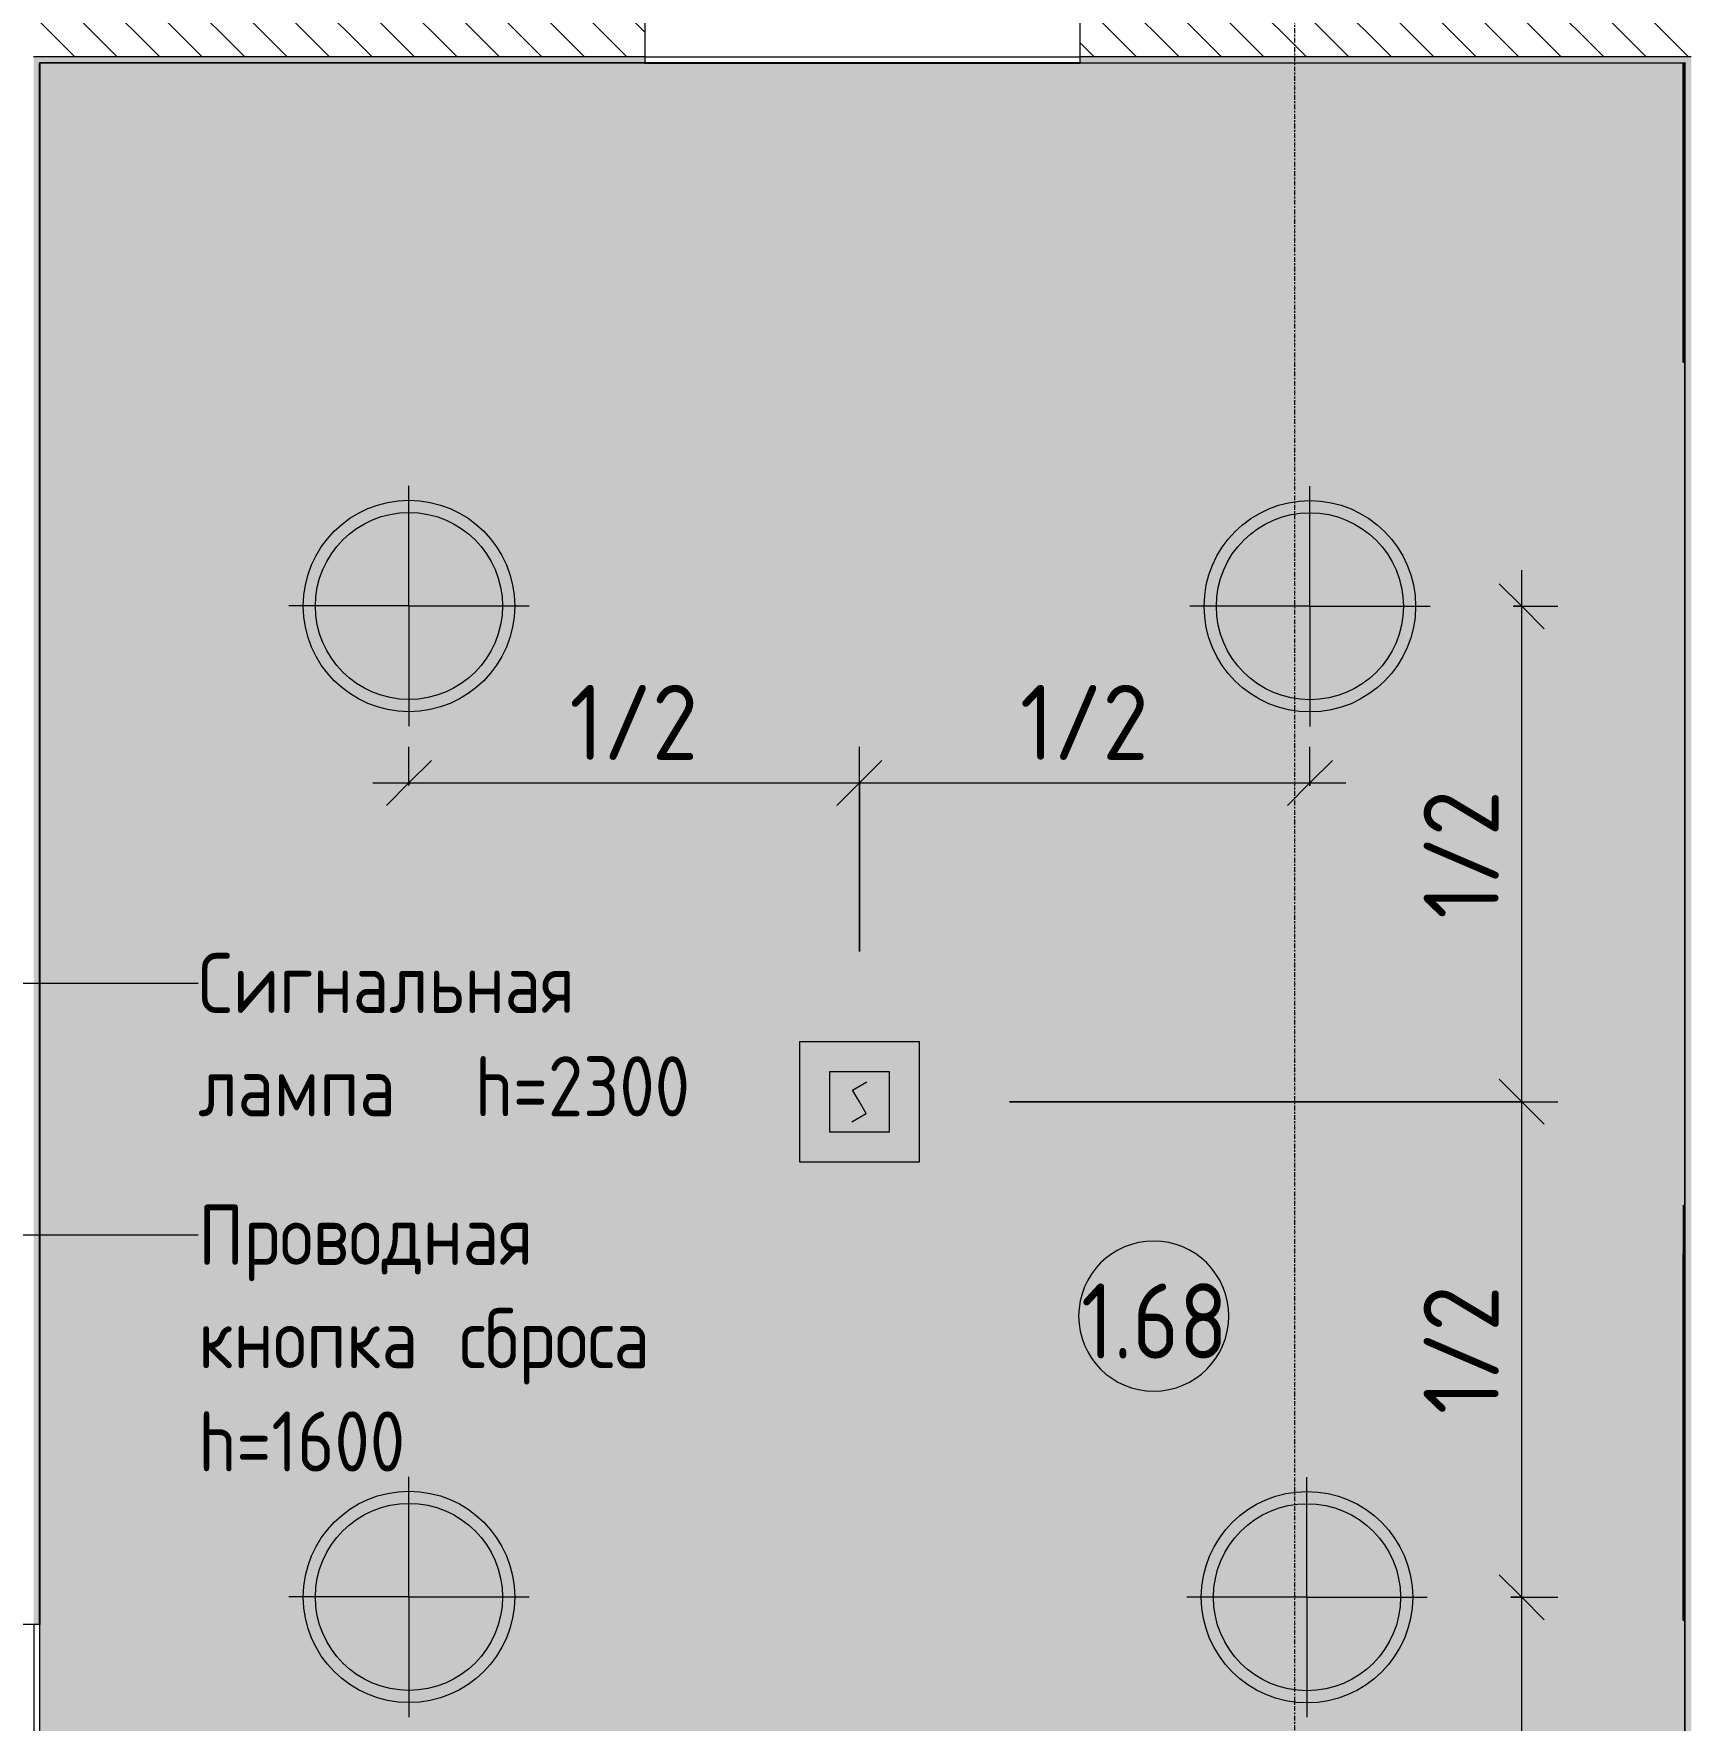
# Model space of a CAD drawing. Header units: millimetres. Extents: x 81610 to 276841, y -8553 to 29000.
# Drawn here: x 101611 to 107120, y 4860 to 10477 of the extents above; entities that cross this region are included whole.
import ezdxf

# ---------------------------------------------------------------- set-up
doc = ezdxf.new("R2010")
doc.units = ezdxf.units.MM
doc.linetypes.add('Осевая', pattern=[31.75, 6.35, -4.7625, 15.875, -4.7625])
for name, color, linetype, lineweight in [('A-ANNO-DIMS', 7, 'Continuous', 9), ('A-ANNO-DIMS-100', 7, 'Continuous', 9), ('A-ANNO-NOTE', 7, 'Continuous', 9), ('A-AREA-IDEN', 7, 'Continuous', 9), ('A-WALL', 7, 'Continuous', 9), ('I-WALL', 7, 'Continuous', 9), ('Q-SPCQ', 7, 'Continuous', 9), ('Оси-2', 7, 'Осевая', 9)]:
    doc.layers.add(name, color=color, linetype=linetype, lineweight=lineweight)
for name, color, linetype, lineweight, true_color in [('A-CLNG-1', 7, 'Continuous', 9, 0xeaeaea), ('A-WALL-1', 7, 'Continuous', 9, 0x3c3c3c), ('A-WALL-FNSH-1', 7, 'Continuous', 9, 0x3c3c3c), ('G-ANNO-TEXT-1', 7, 'Continuous', 9, 0x3c3c3c), ('I-WALL-1', 7, 'Continuous', 9, 0x535353), ('Q-SPCQ-4', 1, 'Continuous', 9, 0xff0000)]:
    doc.layers.add(name, color=color, linetype=linetype, lineweight=lineweight, true_color=true_color)
doc.layers.add('A-CLNG-PATT-1', color=7, linetype='Continuous', lineweight=9, transparency=1)
doc.styles.add('GOST Common', font='GOST_Common.ttf', dxfattribs={"width": 0.9, "height": 250})
doc.styles.add('GOST Common_1', font='GOST_Common.ttf', dxfattribs={"width": 0.9, "height": 200})
doc.styles.add('ISOCPEUR', font='isocpeur.ttf', dxfattribs={"width": 0.9, "height": 250})
doc.dimstyles.new('ISO-2_5_0_9К_БОЛЬШОЙ', dxfattribs={"dimscale": 304.8, "dimtxt": 248.995294, "dimasz": 0.492126, "dimexe": 0.393701, "dimexo": 0.984252, "dimgap": 0, "dimtad": 1, "dimdec": 0, "dimrnd": 10, "dimzin": 0, "dimdsep": 46, "dimtxsty": 'ISOCPEUR', "dimblk1": 'OBLIQUE', "dimblk2": 'OBLIQUE', "dimsah": 1, "dimcen": 0.09, "dimdle": 0.393701, "dimazin": 0, "dimtfac": 1, "dimtdec": 4, "dimtix": 1, "dimtmove": 0, "dimatfit": 3, "dimfxl": 1, "dimtvp": 1, "dimtolj": 1, "dimtzin": 0, "dimarcsym": 2})
pattern_1 = [(0, (0, 0), (121.92, 30.48), [10.058, -81.382, 10.058, -81.382, -487.68]), (0, (0, 0), (121.92, 30.48), [-182.88, 10.058, -172.822, 10.058, -81.382, -213.36]), (0, (0, 0), (121.92, 30.48), [-457.2, 10.058, -50.902, 10.058, -142.342]), (120, (45.72, 15.24), (-87.356454, 90.345817), [10.058, -81.382, 10.058, -81.382, -487.68]), (120, (45.72, 15.24), (-87.356454, 90.345817), [-182.88, 10.058, -172.822, 10.058, -81.382, -213.36]), (120, (45.72, 15.24), (-87.356454, 90.345817), [-457.2, 10.058, -50.902, 10.058, -142.342]), (240, (60.96, 76.2), (-34.563546, -120.825817), [10.058, -81.382, 10.058, -81.382, -487.68]), (240, (60.96, 76.2), (-34.563546, -120.825817), [-182.88, 10.058, -172.822, 10.058, -81.382, -213.36]), (240, (60.96, 76.2), (-34.563546, -120.825817), [-457.2, 10.058, -50.902, 10.058, -142.342])]

# ---------------------------------------------------------------- blocks, each defined once
blk = doc.blocks.new('Извещатель потолочный - Монтируемые на перекрытии-30363607-Сводный план потолков 1 этажа в осях 23-33')
at = {"layer": 'Q-SPCQ'}
for p, q in [((-300, 300), (-300, -100)), ((100, 300), (-300, 300)), ((100, -100), (100, 300)), ((0, 200), (-200, 200)), ((-200, 200), (-200, 0)), ((0, 0), (0, 200)), ((-122.5, 139), (-74.9, 166.5)), ((-100, 100), (-122.5, 139)), ((-125.1, 33.5), (-77.5, 61)), ((-77.5, 61), (-100, 100)), ((-200, 0), (0, 0)), ((-300, -100), (100, -100))]:
    blk.add_line(p, q, dxfattribs=at)
blk = doc.blocks.new('Марка_Помещения - Номер-25198446-Сводный план потолков 1 этажа в осях 23-33')
at = {"layer": 'A-AREA-IDEN'}
for start, end in [(360, 180), (180, 360)]:
    blk.add_arc((0, 0), 2.5, start, end, dxfattribs=at)
blk = doc.blocks.new('DIMBLOCK109-Сводный план потолков 1 этажа в осях 23-33')
at = {"layer": 'A-ANNO-DIMS-100', "lineweight": 20}
for p, q in [((106565.4, 5270), (106490.4, 5345)), ((106565.4, 5270), (106640.4, 5195)), ((106565.4, 3620), (106490.4, 3695)), ((106565.4, 3620), (106640.4, 3545))]:
    blk.add_line(p, q, dxfattribs=at)
at = {"layer": 'A-ANNO-DIMS-100'}
for p, q in [((106565.4, 3620), (106565.4, 5390)), ((106528.7, 5270), (106685.4, 5270)), ((106565.4, 5270), (106528.7, 5270)), ((104860, 3620), (106685.4, 3620)), ((106565.4, 3620), (104860, 3620))]:
    blk.add_line(p, q, dxfattribs=at)
at = {"layer": 'A-ANNO-DIMS-100', "color": 0, "insert": (106238.8, 4229.5), "char_height": 250, "width": 517.144, "attachment_point": 1, "rotation": 90, "line_spacing_factor": 1.149209, "style": 'ISOCPEUR'}
blk.add_mtext('1/2', dxfattribs=at)
blk = doc.blocks.new('_Oblique')
at = {"color": 0, "linetype": 'ByBlock', "lineweight": -2}
blk.add_line((-0.5, -0.5), (0.5, 0.5), dxfattribs=at)
blk = doc.blocks.new('DIMBLOCK110-Сводный план потолков 1 этажа в осях 23-33')
at = {"layer": 'A-ANNO-DIMS-100'}
for p, q in [((102860, 7973.5), (102860, 8101.7)), ((104360, 7420), (104360, 8101.7)), ((102740, 7981.7), (104360, 7981.7)), ((102860, 7981.7), (102860, 7973.5)), ((104360, 7981.7), (104360, 7420))]:
    blk.add_line(p, q, dxfattribs=at)
at = {"layer": 'A-ANNO-DIMS-100', "lineweight": 20}
for p, q in [((102860, 7981.7), (102935, 8056.7)), ((104360, 7981.7), (104435, 8056.7)), ((102860, 7981.7), (102785, 7906.7)), ((104360, 7981.7), (104285, 7906.7))]:
    blk.add_line(p, q, dxfattribs=at)
at = {"layer": 'A-ANNO-DIMS-100', "color": 0, "insert": (103394.5, 8308.3), "char_height": 250, "width": 517.144, "attachment_point": 1, "line_spacing_factor": 1.149209, "style": 'ISOCPEUR'}
blk.add_mtext('1/2', dxfattribs=at)
blk = doc.blocks.new('DIMBLOCK111-Сводный план потолков 1 этажа в осях 23-33')
at = {"layer": 'A-ANNO-DIMS-100'}
for p, q in [((104360, 7420), (104360, 8101.7)), ((105860, 7972.5), (105860, 8101.7)), ((104360, 7981.7), (105980, 7981.7)), ((104360, 7981.7), (104360, 7420)), ((105860, 7981.7), (105860, 7972.5))]:
    blk.add_line(p, q, dxfattribs=at)
at = {"layer": 'A-ANNO-DIMS-100', "lineweight": 20}
for p, q in [((104360, 7981.7), (104435, 8056.7)), ((105860, 7981.7), (105935, 8056.7)), ((104360, 7981.7), (104285, 7906.7)), ((105860, 7981.7), (105785, 7906.7))]:
    blk.add_line(p, q, dxfattribs=at)
at = {"layer": 'A-ANNO-DIMS-100', "color": 0, "insert": (104894.5, 8308.3), "char_height": 250, "width": 517.144, "attachment_point": 1, "line_spacing_factor": 1.149209, "style": 'ISOCPEUR'}
blk.add_mtext('1/2', dxfattribs=at)
blk = doc.blocks.new('DIMBLOCK112-Сводный план потолков 1 этажа в осях 23-33')
at = {"layer": 'A-ANNO-DIMS-100', "lineweight": 20}
for p, q in [((106565.4, 6920), (106490.4, 6995)), ((106565.4, 6920), (106640.4, 6845)), ((106565.4, 5270), (106490.4, 5345)), ((106565.4, 5270), (106640.4, 5195))]:
    blk.add_line(p, q, dxfattribs=at)
at = {"layer": 'A-ANNO-DIMS-100'}
for p, q in [((104860, 6920), (106685.4, 6920)), ((106565.4, 6920), (104860, 6920)), ((106565.4, 5150), (106565.4, 6920)), ((106528.7, 5270), (106685.4, 5270)), ((106565.4, 5270), (106528.7, 5270))]:
    blk.add_line(p, q, dxfattribs=at)
at = {"layer": 'A-ANNO-DIMS-100', "color": 0, "insert": (106238.8, 5879.5), "char_height": 250, "width": 517.144, "attachment_point": 1, "rotation": 90, "line_spacing_factor": 1.149209, "style": 'ISOCPEUR'}
blk.add_mtext('1/2', dxfattribs=at)
blk = doc.blocks.new('DIMBLOCK113-Сводный план потолков 1 этажа в осях 23-33')
at = {"layer": 'A-ANNO-DIMS-100'}
for p, q in [((106565.4, 6920), (106565.4, 8690)), ((106538.3, 8570), (106685.4, 8570)), ((106565.4, 8570), (106538.3, 8570)), ((104860, 6920), (106685.4, 6920)), ((106565.4, 6920), (104860, 6920))]:
    blk.add_line(p, q, dxfattribs=at)
at = {"layer": 'A-ANNO-DIMS-100', "lineweight": 20}
for p, q in [((106565.4, 8570), (106490.4, 8645)), ((106565.4, 8570), (106640.4, 8495)), ((106565.4, 6920), (106490.4, 6995)), ((106565.4, 6920), (106640.4, 6845))]:
    blk.add_line(p, q, dxfattribs=at)
at = {"layer": 'A-ANNO-DIMS-100', "color": 0, "insert": (106238.8, 7529.5), "char_height": 250, "width": 517.144, "attachment_point": 1, "rotation": 90, "line_spacing_factor": 1.149209, "style": 'ISOCPEUR'}
blk.add_mtext('1/2', dxfattribs=at)

msp = doc.modelspace()

# ---------------------------------------------------------------- hatches: boundary and pattern name
at = {"layer": 'A-CLNG-PATT-1'}
h = msp.add_hatch(color=256, dxfattribs=at)
h.paths.add_polyline_path([(101883, 170), (105510, 170), (105510, 520), (106030, 520), (106030, 170), (107110, 170), (107110, 10380), (101630, 10379), (101630, 520), (101871, 520), (101871, 170)])
h.paths.add_polyline_path([(92604.6, 170), (97058.1, 170), (97058.1, 520), (98150, 520), (98150, 170), (101550, 171), (101550, 521), (101570, 521), (101569, 5160), (94190, 5160), (94189, 6600), (92050, 6599), (92050, 525), (92446, 525), (92446, 170)])
h.paths.add_polyline_path([(100860, 5139), (100860, 5159), (100960, 5159), (100960, 5139)])
h.paths.add_polyline_path([(100235, 5139), (100135, 5139), (100135, 5159), (100235, 5159)])
at = {"layer": 'I-WALL'}
h = msp.add_hatch(dxfattribs=at)
h.set_pattern_fill('FP_4', color=256, style=0, pattern_type=2)
h.set_pattern_definition([(135, (0, 0), (-70.71068, -70.71068), [])])
h.paths.add_polyline_path([(107130, 10400), (107130, 10600), (105095, 10600), (105095, 10400), (106071.9, 10400)])
h.paths.add_polyline_path([(103378.4, 10400), (103645, 10400), (103645, 10600), (101610, 10600), (101610, 10400), (102031.7, 10400)])
h.paths.add_polyline_path([(93951.3, 10400), (94210, 10400), (94210, 10600), (93460, 10600), (93460, 10400)])
h.paths.add_polyline_path([(91950, 10400), (92510, 10400), (92510, 10600), (91385, 10600), (91385, 10400), (91931.2, 10400)])
h.paths.add_polyline_path([(89610, 10400), (89985, 10400), (89985, 10600), (89610, 10600), (89610, 10463.7)])
h = msp.add_hatch(dxfattribs=at)
h.set_pattern_fill('FP_31', color=256, style=0, pattern_type=2)
h.set_pattern_definition(pattern_1)
h.paths.add_polyline_path([(101610, 5180), (101630, 5180), (101630, 10400), (101610, 10400), (101610, 6285.1)])
h = msp.add_hatch(dxfattribs=at)
h.set_pattern_fill('FP_31', color=256, style=0, pattern_type=2)
h.set_pattern_definition(pattern_1)
h.paths.add_polyline_path([(107130, 10380), (107130, 10400), (105095, 10400), (105095, 10380), (107110, 10380)])
h.paths.add_polyline_path([(103378.4, 10380), (103645, 10380), (103645, 10400), (101630, 10400), (101630, 10380), (102031.7, 10380)])
h = msp.add_hatch(dxfattribs=at)
h.set_pattern_fill('FP_31', color=256, style=0, pattern_type=2)
h.set_pattern_definition(pattern_1)
h.paths.add_polyline_path([(107110, 150), (107130, 150), (107130, 10380), (107110, 10380), (107110, 170)])

# ---------------------------------------------------------------- linework, layer by layer
at = {"layer": 'A-ANNO-NOTE'}
for p, q in [((102860, 8571), (102860, 8971)), ((105860, 8570), (105860, 8970)), ((102860, 8571), (102460, 8571)), ((102860, 8571), (102860, 8171)), ((102860, 8571), (103260, 8571)), ((105860, 8570), (105460, 8570)), ((105860, 8570), (105860, 8170)), ((105860, 8570), (106260, 8570)), ((102860, 5271), (102860, 5671)), ((105850.4, 5270), (105850.4, 5670)), ((102860, 5271), (102460, 5271)), ((102860, 5271), (102860, 4871)), ((102860, 5271), (103260, 5271)), ((105850.4, 5270), (105450.4, 5270)), ((105850.4, 5270), (105850.4, 4870)), ((105850.4, 5270), (106250.4, 5270))]:
    msp.add_line(p, q, dxfattribs=at)
for centre, radius in [((102860, 8571), 352), ((102860, 8571), 311.5), ((105860, 8570), 352), ((105860, 8570), 311.5), ((102860, 5271), 352), ((105850.4, 5270), 352), ((102860, 5271), 311.5), ((105850.4, 5270), 311.5)]:
    msp.add_circle(centre, radius, dxfattribs=at)
at = {"layer": 'A-CLNG-1'}
for p, q in [((105095, 10380), (101630, 10380)), ((107110, 170), (107110, 10380)), ((101630, 5180), (101630, 520))]:
    msp.add_line(p, q, dxfattribs=at)
at = {"layer": 'A-WALL'}
for p, q in [((107110, 9242.5), (107109, 9242.5)), ((107109, 9222.5), (107110, 9222.5)), ((107110, 9102.5), (107109, 9102.5)), ((107109, 9082.5), (107110, 9082.5)), ((107110, 8917.6), (107109, 8917.6)), ((107109, 8897.6), (107110, 8897.6)), ((107110, 8737.6), (107109, 8737.6)), ((107109, 8717.6), (107110, 8717.6)), ((107110, 8537.6), (107109, 8537.6)), ((107109, 8517.6), (107110, 8517.6)), ((107110, 8316.3), (107109, 8316.3)), ((107109, 8296.3), (107110, 8296.3)), ((107110, 8136.3), (107109, 8136.3)), ((107109, 8116.3), (107110, 8116.3)), ((101611, 5179), (101611, 5180))]:
    msp.add_line(p, q, dxfattribs=at)
at = {"layer": 'A-WALL-1'}
for p, q in [((103645, 10620), (103645, 10380)), ((105095, 10380), (105095, 10620)), ((103645, 10400), (101610, 10400)), ((107130, 10400), (105095, 10400)), ((101630, 10380), (101630, 10379)), ((107110, 10380), (107109.5, 10380)), ((100710, 5180), (101631, 5180))]:
    msp.add_line(p, q, dxfattribs=at)
at = {"layer": 'A-WALL-FNSH-1'}
for p, q in [((101630, 5180), (101630, 10379)), ((103645, 10379), (101631, 10379)), ((101631, 10379), (101631, 5179)), ((103645, 10380), (103645, 10379)), ((105095, 10380), (107109.5, 10380)), ((105095, 10379), (105095, 10380)), ((107103, 10379), (105095, 10379)), ((107103, 9381.9), (107103, 10379)), ((107109.5, 10379), (107104, 10379)), ((107104, 10379), (107104, 9381.9)), ((107109.5, 10380), (107109.5, 10379)), ((107104, 9381.9), (107103, 9381.9)), ((107109, 9382.3), (107110, 9382.3)), ((107109, 8006.9), (107109, 9382.3)), ((107110, 8006.9), (107109, 8006.9)), ((107109, 8002.6), (107110, 8002.6)), ((107109, 7637.3), (107109, 8002.6)), ((107109, 7876.8), (107110, 7876.8)), ((107110, 7873.3), (107109, 7873.3)), ((107109, 7834.3), (107110, 7834.3)), ((107110, 7834.3), (107109, 7834.3)), ((107110, 7637.3), (107109, 7637.3)), ((107109, 7597.7), (107109, 7637.1)), ((107109, 7637.1), (107110, 7637.1)), ((107110, 7597.7), (107109, 7597.7)), ((107109, 6615), (107109, 7597.3)), ((107109, 7597.3), (107110, 7597.3)), ((107110, 6615), (107109, 6615)), ((107109, 6522.7), (107109, 6613.6)), ((107109, 6613.6), (107110, 6613.6)), ((107110, 6522.7), (107109, 6522.7)), ((107109, 6416.6), (107109, 6520.5)), ((107109, 6520.5), (107110, 6520.5)), ((107103, 5337.3), (107103, 6413.9)), ((107103, 6413.9), (107104, 6413.9)), ((107104, 6413.9), (107104, 5337.3)), ((107110, 6416.6), (107109, 6416.6)), ((107104, 5337.3), (107103, 5337.3)), ((107109, 3214.4), (107109, 5336.7)), ((107109, 5336.7), (107110, 5336.7)), ((101611, 5179), (101611, 2925)), ((101631, 5179), (101611, 5179))]:
    msp.add_line(p, q, dxfattribs=at)
at = {"layer": 'G-ANNO-TEXT-1'}
for p, q in [((100864.2, 7315.4), (102158.4, 7315.4)), ((100864.2, 6476.5), (102158.4, 6476.5))]:
    msp.add_line(p, q, dxfattribs=at)
at = {"layer": 'I-WALL-1'}
for p, q in [((103645, 10400), (105095, 10400)), ((103645, 10379), (105095, 10379)), ((107109, 10369.9), (107110, 10369.9)), ((107109, 10309.2), (107110, 10309.2)), ((107109, 10173.3), (107110, 10173.3)), ((107109, 9818.7), (107110, 9818.7)), ((107109, 9719), (107110, 9719)), ((107104, 9624.2), (107103, 9624.2)), ((107109, 9554.5), (107110, 9554.5)), ((107109, 9501.7), (107110, 9501.7)), ((107110, 9370.6), (107109, 9370.6)), ((107110, 9346), (107109, 9346)), ((107109, 9312.1), (107110, 9312.1)), ((107110, 9295.2), (107109, 9295.2)), ((107110, 9270.6), (107109, 9270.6)), ((107110, 9246.1), (107109, 9246.1)), ((107110, 9229.1), (107109, 9229.1)), ((107110, 9195.3), (107109, 9195.3)), ((107110, 9170.6), (107109, 9170.6)), ((107110, 8974.7), (107109, 8974.7)), ((107109, 8793.5), (107110, 8793.5)), ((107109, 8777.9), (107110, 8777.9)), ((107110, 8637.5), (107109, 8637.5)), ((107109, 8397.6), (107109, 8377.6)), ((107110, 8364.5), (107109, 8364.5)), ((107109, 8316.3), (107109, 8296.3)), ((107109, 8263.2), (107110, 8263.2)), ((107109, 8136.3), (107109, 8116.3)), ((107109, 8015), (107110, 8015)), ((107110, 7957.9), (107109, 7957.9)), ((107109, 7938), (107110, 7938)), ((107110, 7933.3), (107109, 7933.3)), ((107110, 7899.4), (107109, 7899.4)), ((107109, 7882.5), (107110, 7882.5)), ((107109, 7860.5), (107110, 7860.5)), ((107110, 7857.9), (107109, 7857.9)), ((107109, 7838.2), (107110, 7838.2)), ((107109, 7837.9), (107110, 7837.9)), ((107110, 7833.4), (107109, 7833.4)), ((107110, 7816.4), (107109, 7816.4)), ((107110, 7782.5), (107109, 7782.5)), ((107110, 7757.9), (107109, 7757.9)), ((107109, 7740), (107110, 7740)), ((107109, 7729), (107110, 7729)), ((107110, 7728.2), (107109, 7728.2)), ((107110, 7728.1), (107109, 7728.1)), ((107109, 7727.3), (107110, 7727.3)), ((107110, 7651.9), (107109, 7651.9)), ((107110, 7562), (107109, 7562)), ((107109, 7437.1), (107110, 7437.1)), ((107109, 7368.2), (107110, 7368.2)), ((107109, 7354.1), (107110, 7354.1)), ((107110, 7352.1), (107109, 7352.1)), ((107110, 7327.2), (107109, 7327.2)), ((107110, 7283.2), (107109, 7283.2)), ((107109, 7282.8), (107110, 7282.8)), ((107110, 7258.3), (107109, 7258.3)), ((107109, 7146.9), (107110, 7146.9)), ((107109, 7124.5), (107110, 7124.5)), ((107110, 7122), (107109, 7122)), ((107109, 7069.1), (107110, 7069.1)), ((107110, 7044.3), (107109, 7044.3)), ((107109, 7043.4), (107110, 7043.4)), ((107110, 7037), (107109, 7037)), ((107110, 6959.2), (107109, 6959.2)), ((107109, 6889.3), (107110, 6889.3)), ((107109, 6858.3), (107110, 6858.3)), ((107109, 6820.5), (107110, 6820.5)), ((107110, 6818.6), (107109, 6818.6)), ((107110, 6747.5), (107109, 6747.5)), ((107110, 6722.9), (107109, 6722.9)), ((107110, 6716.8), (107109, 6716.8)), ((107109, 6715), (107110, 6715)), ((107110, 6711.8), (107109, 6711.8)), ((107110, 6689), (107109, 6689)), ((107109, 6672.5), (107110, 6672.5)), ((107110, 6672.1), (107109, 6672.1)), ((107110, 6647.5), (107109, 6647.5)), ((107103, 6575.6), (107104, 6575.6)), ((107103, 6575.6), (107103, 6413.9)), ((107104, 6413.9), (107104, 6575.6)), ((107110, 6623), (107109, 6623)), ((107109, 6617.2), (107110, 6617.2)), ((107109, 6615.7), (107110, 6615.7)), ((107109, 6615), (107109, 6613.6)), ((107109, 6609.2), (107110, 6609.2)), ((107110, 6606), (107109, 6606)), ((107109, 6584.3), (107110, 6584.3)), ((107110, 6572.1), (107109, 6572.1)), ((107109, 6563.2), (107110, 6563.2)), ((107110, 6547.5), (107109, 6547.5)), ((107103, 6279.4), (107104, 6279.4)), ((107109, 6016.2), (107110, 6016.2)), ((107109, 5691.7), (107110, 5691.7)), ((107103, 5642.3), (107104, 5642.3)), ((107109, 5630.4), (107110, 5630.4)), ((107104, 5494.5), (107103, 5494.5)), ((107110, 5383.8), (107109, 5383.8)), ((107109, 5383.8), (107109, 5336.7)), ((107110, 5359.1), (107109, 5359.1)), ((107110, 5325.3), (107109, 5325.3)), ((107110, 5308.3), (107109, 5308.3)), ((107110, 5283.8), (107109, 5283.8)), ((107110, 5259.2), (107109, 5259.2)), ((107110, 5242.3), (107109, 5242.3)), ((107103, 5192.3), (107104, 5192.3)), ((107110, 5208.4), (107109, 5208.4)), ((107109, 5200.6), (107110, 5200.6)), ((107110, 5183.8), (107109, 5183.8)), ((107109, 4987.1), (107110, 4987.1)), ((107109, 4965.3), (107110, 4965.3)), ((107109, 4960.3), (107110, 4960.3)), ((107109, 4957.6), (107110, 4957.6))]:
    msp.add_line(p, q, dxfattribs=at)
for points, knots in [([(107109, 10369.9), (107109, 10360.6), (107109, 10293.2), (107109, 10245.9), (107109, 10173.3)], [-0.4037514, -0.4037514, -0.4037514, -0.4037514, -0.2556623, 0, 0, 0, 0]), ([(107109, 10309.2), (107109, 10241.9), (107109, 10168.4), (107109, 10093.1), (107109, 10023.6), (107109, 9953.3), (107109, 9915.1), (107109, 9894), (107109, 9874.4), (107109, 9814.6), (107109, 9733.1), (107109, 9655.3), (107109, 9501.7)], [-3.350913, -3.350913, -3.350913, -3.350913, -3.075622, -2.766305, -2.418456, -2.085679, -1.836215, -1.696883, -1.509626, -1.126177, -0.622557, 0, 0, 0, 0]), ([(107103, 9624.2), (107103, 9683.8), (107103, 9740.6), (107103, 9739.5), (107103, 9754.8), (107103, 9790.2), (107103, 9855.5), (107103, 9942.9), (107103, 9984.9), (107103, 10038.5), (107103, 10063.5), (107103, 10064.2), (107103, 10165.4), (107103, 10249.5)], [-2.688751, -2.688751, -2.688751, -2.688751, -2.442162, -2.274977, -2.117789, -1.880103, -1.576501, -1.218115, -0.949511, -0.704603, -0.520465, -0.281081, 0, 0, 0, 0]), ([(107104, 10249.5), (107104, 10165.4), (107104, 10064.2), (107104, 10063.5), (107104, 10038.5), (107104, 9984.9), (107104, 9942.9), (107104, 9855.5), (107104, 9790.2), (107104, 9754.8), (107104, 9739.5), (107104, 9740.6), (107104, 9683.8), (107104, 9624.2)], [0, 0, 0, 0, 0.281081, 0.520465, 0.704603, 0.949511, 1.218115, 1.576501, 1.880103, 2.117789, 2.274977, 2.442162, 2.688751, 2.688751, 2.688751, 2.688751]), ([(107109, 10173.3), (107109, 10155), (107109, 10116.1), (107109, 10061.6), (107109, 10014.9), (107109, 9950), (107109, 9901.2), (107109, 9866.6), (107109, 9831.2), (107109, 9818.7), (107109, 9818.7)], [-1.276776, -1.276776, -1.276776, -1.276776, -1.138119, -0.978276, -0.808304, -0.651974, -0.495099, -0.353117, -0.192414, 0, 0, 0, 0]), ([(107109, 9818.7), (107109, 9728), (107109, 9678.7), (107109, 9660.4), (107109, 9660.4), (107109, 9719)], [-0.5051044, -0.5051044, -0.5051044, -0.5051044, -0.3298921, -0.1711345, 0, 0, 0, 0]), ([(107109, 9501.7), (107109, 9420.4), (107109, 9289.8), (107109, 9173.6), (107109, 9070.5), (107109, 8989.3), (107109, 8949.1), (107109, 8848), (107109, 8782), (107109, 8740.3), (107109, 8693.9), (107109, 8670.2), (107109, 8642.9), (107109, 8605.3), (107109, 8527.9), (107109, 8466.2), (107109, 8411.5), (107109, 8381.7), (107109, 8329.9), (107109, 8268.6), (107109, 8189), (107109, 8099.6), (107109, 7996), (107109, 7860.5)], [-7.288892, -7.288892, -7.288892, -7.288892, -6.871622, -6.396578, -5.965459, -5.613357, -5.284295, -4.949942, -4.598379, -4.278152, -4.037485, -3.864014, -3.743708, -3.522379, -3.1893, -2.755691, -2.385625, -2.010611, -1.685598, -1.312153, -0.934339, -0.50542, 0, 0, 0, 0]), ([(107109, 8364.5), (107109, 8420.3), (107109, 8454), (107109, 8475.6), (107109, 8476.3), (107109, 8477.2), (107109, 8493), (107109, 8526.6), (107109, 8565.1), (107109, 8587), (107109, 8606.3), (107109, 8643.2), (107109, 8674.3), (107109, 8717.3), (107109, 8743.3), (107109, 8770.1), (107109, 8792.6), (107109, 8792), (107109, 8816.5), (107109, 8846.4), (107109, 8890.3), (107109, 8974.7)], [-1.948162, -1.948162, -1.948162, -1.948162, -1.82431, -1.735354, -1.645244, -1.551168, -1.457737, -1.359886, -1.238227, -1.130196, -1.043124, -0.964952, -0.83983, -0.709645, -0.589288, -0.488817, -0.389389, -0.286516, -0.207061, -0.124209, 0, 0, 0, 0]), ([(107109, 8777.9), (107109, 8841.3), (107109, 8872.6), (107109, 8891), (107109, 8885), (107109, 8864.4), (107109, 8827.8), (107109, 8793.5)], [-0.6086485, -0.6086485, -0.6086485, -0.6086485, -0.4615385, -0.3433231, -0.2331272, -0.1190981, 0, 0, 0, 0]), ([(107109, 8793.5), (107109, 8771.9), (107109, 8749.9), (107109, 8735.9), (107109, 8700.9), (107109, 8660.7), (107109, 8637.5)], [-0.4324774, -0.4324774, -0.4324774, -0.4324774, -0.3041418, -0.1942605, -0.0987751, 0, 0, 0, 0]), ([(107109, 8637.5), (107109, 8605), (107109, 8542.6), (107109, 8493.8), (107109, 8434.5), (107109, 8384.3), (107109, 8349.1), (107109, 8312.2), (107109, 8277.1), (107109, 8263.2)], [-1.011541, -1.011541, -1.011541, -1.011541, -0.83955, -0.654977, -0.501933, -0.360916, -0.234315, -0.111334, 0, 0, 0, 0]), ([(107109, 8263.2), (107109, 8221.3), (107109, 8171.8), (107109, 8122.3), (107109, 8093.9), (107109, 8063.2), (107109, 8036.9), (107109, 8031.5), (107109, 8015)], [-0.6980758, -0.6980758, -0.6980758, -0.6980758, -0.5624439, -0.4337088, -0.3065678, -0.1879506, -0.0869704, 0, 0, 0, 0]), ([(107109, 8015), (107109, 7982.3), (107109, 7941.6), (107109, 7899.9), (107109, 7874.2), (107109, 7851.2), (107109, 7845.1), (107109, 7843), (107109, 7843.3), (107109, 7856.8), (107109, 7892.6), (107109, 7938)], [-0.8926003, -0.8926003, -0.8926003, -0.8926003, -0.7758885, -0.6587982, -0.5458061, -0.454764, -0.3648766, -0.2945019, -0.2131797, -0.1206291, 0, 0, 0, 0]), ([(107109, 7838.2), (107109, 7843), (107109, 7847.7), (107109, 7855.9), (107109, 7867.6), (107109, 7874.5), (107109, 7876.8)], [-1.5700987, -1.5700987, -1.5700987, -1.5700987, -1.5411593, -1.5017544, -1.446541, -1.418508, -1.418508, -1.418508, -1.418508]), ([(107109, 7873.3), (107109, 7872.1), (107109, 7866.1), (107109, 7855.8), (107109, 7847.7), (107109, 7842.9), (107109, 7837.9)], [-0.1392767, -0.1392767, -0.1392767, -0.1392767, -0.1235577, -0.0683443, -0.0289394, 0, 0, 0, 0]), ([(107109, 7860.5), (107109, 7816.2), (107109, 7723.7), (107109, 7641), (107109, 7573.4), (107109, 7484.3), (107109, 7392.8), (107109, 7315), (107109, 7246), (107109, 7175.8), (107109, 7130), (107109, 7081.7), (107109, 7039), (107109, 6976.3), (107109, 6929.1), (107109, 6848.7), (107109, 6776.1), (107109, 6698.4), (107109, 6635.7), (107109, 6563.2)], [-6.273699, -6.273699, -6.273699, -6.273699, -5.898377, -5.46843, -5.044446, -4.605206, -4.158793, -3.736446, -3.357173, -3.051363, -2.829824, -2.674297, -2.461741, -2.189792, -1.794227, -1.37122, -0.897458, -0.456788, 0, 0, 0, 0]), ([(107109, 7562.7), (107109, 7562.8), (107109, 7563.3), (107109, 7567.4), (107109, 7573.5), (107109, 7589.8), (107109, 7614.4), (107109, 7630.6), (107109, 7670.3), (107109, 7710.7), (107109, 7738.2), (107109, 7742.8), (107109, 7736.2), (107109, 7729)], [-1.106509, -1.106509, -1.106509, -1.106509, -1.047139, -0.945454, -0.847758, -0.716759, -0.587751, -0.46187, -0.345426, -0.22584, -0.131113, -0.059532, 0, 0, 0, 0]), ([(107109, 7728.2), (107109, 7735.4), (107109, 7742), (107109, 7737.4), (107109, 7710), (107109, 7669.6), (107109, 7629.9), (107109, 7613.6), (107109, 7589.1), (107109, 7572.7), (107109, 7566.6), (107109, 7562.6), (107109, 7562), (107109, 7562)], [-2.06349, -2.06349, -2.06349, -2.06349, -2.003958, -1.932377, -1.83765, -1.718064, -1.60162, -1.47574, -1.346732, -1.215733, -1.118036, -1.016352, -0.956981, -0.956981, -0.956981, -0.956981]), ([(107109, 7728.1), (107109, 7723.4), (107109, 7696.2), (107109, 7667.7), (107109, 7633.9), (107109, 7605), (107109, 7586.1), (107109, 7582), (107109, 7579.7), (107109, 7572.8), (107109, 7564.8), (107109, 7563.1), (107109, 7562.7), (107109, 7562.7)], [-2.0634904, -2.0634904, -2.0634904, -2.0634904, -1.9485017, -1.7853501, -1.6301272, -1.4952038, -1.4088255, -1.3669799, -1.3468115, -1.3183188, -1.2583586, -1.1542453, -1.1094313, -1.1094313, -1.1094313, -1.1094313]), ([(107109, 7562), (107109, 7562), (107109, 7562.3), (107109, 7564.1), (107109, 7572), (107109, 7578.9), (107109, 7581.2), (107109, 7585.3), (107109, 7604.2), (107109, 7633.1), (107109, 7667), (107109, 7695.4), (107109, 7722.6), (107109, 7727.3)], [-0.9540591, -0.9540591, -0.9540591, -0.9540591, -0.9092452, -0.8051318, -0.7451716, -0.7166789, -0.6965105, -0.6546649, -0.5682867, -0.4333632, -0.2781403, -0.1149887, 0, 0, 0, 0]), ([(107109, 6672.5), (107109, 6743.3), (107109, 6804.8), (107109, 6863.2), (107109, 6949.7), (107109, 7022.7), (107109, 7098.6), (107109, 7142), (107109, 7180.7), (107109, 7237.7), (107109, 7281.4), (107109, 7357.4), (107109, 7451.6), (107109, 7560.8), (107109, 7651.9)], [-3.148159, -3.148159, -3.148159, -3.148159, -2.909165, -2.649209, -2.353816, -2.041529, -1.777741, -1.583235, -1.38353, -1.183403, -0.943863, -0.682808, -0.35743, 0, 0, 0, 0]), ([(107109, 7637.3), (107109, 7636.4), (107109, 7629.2), (107109, 7619.2), (107109, 7615.1), (107109, 7612.8), (107109, 7605.9), (107109, 7600), (107109, 7597.9), (107109, 7597.3)], [-1.5062715, -1.5062715, -1.5062715, -1.5062715, -1.4952038, -1.4088255, -1.3669799, -1.3468115, -1.3183188, -1.2583586, -1.2048596, -1.2048596, -1.2048596, -1.2048596]), ([(107109, 7597.7), (107109, 7598.4), (107109, 7600.5), (107109, 7606.3), (107109, 7613.2), (107109, 7615.5), (107109, 7619.6), (107109, 7629.4), (107109, 7636.4), (107109, 7637.1)], [-0.8568749, -0.8568749, -0.8568749, -0.8568749, -0.8051318, -0.7451716, -0.7166789, -0.6965105, -0.6546649, -0.5682867, -0.5597528, -0.5597528, -0.5597528, -0.5597528]), ([(107109, 7353.2), (107109, 7341), (107109, 7334.4), (107109, 7330.3), (107109, 7328.7), (107109, 7330.7), (107109, 7330.7), (107109, 7346), (107109, 7371.6), (107109, 7412.6), (107109, 7433.6), (107109, 7440.3), (107109, 7437.8), (107109, 7432.8), (107109, 7424.9), (107109, 7418.4), (107109, 7410), (107109, 7401.3), (107109, 7391), (107109, 7382.1), (107109, 7373), (107109, 7367.2), (107109, 7362.1), (107109, 7354.1)], [-1.570099, -1.570099, -1.570099, -1.570099, -1.484014, -1.384661, -1.281093, -1.204155, -1.118982, -1.03556, -0.917496, -0.818994, -0.737085, -0.673164, -0.614845, -0.542352, -0.465296, -0.386325, -0.312703, -0.250979, -0.187375, -0.123558, -0.068344, -0.028939, 0, 0, 0, 0]), ([(107109, 7352.1), (107109, 7360.1), (107109, 7365.2), (107109, 7371), (107109, 7380.1), (107109, 7389), (107109, 7399.3), (107109, 7408), (107109, 7416.4), (107109, 7422.9), (107109, 7430.8), (107109, 7435.7), (107109, 7438.3), (107109, 7431.6), (107109, 7410.6), (107109, 7369.6), (107109, 7343.9), (107109, 7328.7), (107109, 7328.7), (107109, 7326.6), (107109, 7328.3), (107109, 7332.4), (107109, 7339), (107109, 7351.2)], [-1.570099, -1.570099, -1.570099, -1.570099, -1.541159, -1.501754, -1.446541, -1.382724, -1.319119, -1.257396, -1.183774, -1.104802, -1.027747, -0.955254, -0.896935, -0.833013, -0.751105, -0.652602, -0.534539, -0.451116, -0.365944, -0.289006, -0.185438, -0.086085, 0, 0, 0, 0]), ([(107109, 7283.2), (107109, 7291.2), (107109, 7296.3), (107109, 7302), (107109, 7311.2), (107109, 7320.1), (107109, 7330.3), (107109, 7339.1), (107109, 7347.4), (107109, 7353.9), (107109, 7361.8), (107109, 7366.8), (107109, 7369.4), (107109, 7362.7), (107109, 7341.7), (107109, 7300.6), (107109, 7275), (107109, 7259.7), (107109, 7259.7), (107109, 7257.7), (107109, 7259.3), (107109, 7263.5), (107109, 7270.1), (107109, 7282.3)], [-1.570099, -1.570099, -1.570099, -1.570099, -1.541159, -1.501754, -1.446541, -1.382724, -1.319119, -1.257396, -1.183774, -1.104802, -1.027747, -0.955254, -0.896935, -0.833013, -0.751105, -0.652602, -0.534539, -0.451116, -0.365944, -0.289006, -0.185438, -0.086085, 0, 0, 0, 0]), ([(107109, 7281.9), (107109, 7269.7), (107109, 7263.1), (107109, 7259), (107109, 7257.3), (107109, 7259.4), (107109, 7259.4), (107109, 7274.6), (107109, 7300.2), (107109, 7341.3), (107109, 7362.3), (107109, 7369), (107109, 7366.4), (107109, 7361.5), (107109, 7353.5), (107109, 7347.1), (107109, 7338.7), (107109, 7329.9), (107109, 7319.7), (107109, 7310.8), (107109, 7301.6), (107109, 7295.9), (107109, 7290.8), (107109, 7282.8)], [-1.570099, -1.570099, -1.570099, -1.570099, -1.484014, -1.384661, -1.281093, -1.204155, -1.118982, -1.03556, -0.917496, -0.818994, -0.737085, -0.673164, -0.614845, -0.542352, -0.465296, -0.386325, -0.312703, -0.250979, -0.187375, -0.123558, -0.068344, -0.028939, 0, 0, 0, 0]), ([(107109, 7124.5), (107109, 7116.5), (107109, 7111.4), (107109, 7105.7), (107109, 7096.5), (107109, 7087.6), (107109, 7077.3), (107109, 7068.6), (107109, 7060.2), (107109, 7053.8), (107109, 7045.8), (107109, 7040.9), (107109, 7038.3), (107109, 7045), (107109, 7066), (107109, 7107), (107109, 7132.7), (107109, 7147.9), (107109, 7147.9), (107109, 7150), (107109, 7148.3), (107109, 7144.2), (107109, 7137.6), (107109, 7125.4)], [-1.570099, -1.570099, -1.570099, -1.570099, -1.541159, -1.501754, -1.446541, -1.382724, -1.319119, -1.257396, -1.183774, -1.104802, -1.027747, -0.955254, -0.896935, -0.833013, -0.751105, -0.652602, -0.534539, -0.451116, -0.365944, -0.289006, -0.185438, -0.086085, 0, 0, 0, 0]), ([(107109, 7122.9), (107109, 7135.1), (107109, 7141.7), (107109, 7145.8), (107109, 7147.5), (107109, 7145.4), (107109, 7145.4), (107109, 7130.2), (107109, 7104.5), (107109, 7063.5), (107109, 7042.5), (107109, 7035.8), (107109, 7038.4), (107109, 7043.3), (107109, 7051.3), (107109, 7057.7), (107109, 7066.1), (107109, 7074.8), (107109, 7085.1), (107109, 7094), (107109, 7103.2), (107109, 7108.9), (107109, 7114), (107109, 7122)], [-1.570099, -1.570099, -1.570099, -1.570099, -1.484014, -1.384661, -1.281093, -1.204155, -1.118982, -1.03556, -0.917496, -0.818994, -0.737085, -0.673164, -0.614845, -0.542352, -0.465296, -0.386325, -0.312703, -0.250979, -0.187375, -0.123558, -0.068344, -0.028939, 0, 0, 0, 0]), ([(107109, 7045.1), (107109, 7057.4), (107109, 7064), (107109, 7068.1), (107109, 7069.7), (107109, 7067.7), (107109, 7067.7), (107109, 7052.4), (107109, 7026.8), (107109, 6985.7), (107109, 6964.8), (107109, 6958.1), (107109, 6960.6), (107109, 6965.6), (107109, 6973.5), (107109, 6980), (107109, 6988.3), (107109, 6997.1), (107109, 7007.4), (107109, 7016.2), (107109, 7025.4), (107109, 7031.2), (107109, 7036.2), (107109, 7044.3)], [-1.570099, -1.570099, -1.570099, -1.570099, -1.484014, -1.384661, -1.281093, -1.204155, -1.118982, -1.03556, -0.917496, -0.818994, -0.737085, -0.673164, -0.614845, -0.542352, -0.465296, -0.386325, -0.312703, -0.250979, -0.187375, -0.123558, -0.068344, -0.028939, 0, 0, 0, 0]), ([(107109, 7043.4), (107109, 7035.4), (107109, 7030.3), (107109, 7024.5), (107109, 7015.4), (107109, 7006.5), (107109, 6996.2), (107109, 6987.5), (107109, 6979.1), (107109, 6972.6), (107109, 6964.7), (107109, 6959.7), (107109, 6957.2), (107109, 6963.9), (107109, 6984.9), (107109, 7025.9), (107109, 7051.5), (107109, 7066.8), (107109, 7066.8), (107109, 7068.9), (107109, 7067.2), (107109, 7063.1), (107109, 7056.5), (107109, 7044.3)], [-1.570099, -1.570099, -1.570099, -1.570099, -1.541159, -1.501754, -1.446541, -1.382724, -1.319119, -1.257396, -1.183774, -1.104802, -1.027747, -0.955254, -0.896935, -0.833013, -0.751105, -0.652602, -0.534539, -0.451116, -0.365944, -0.289006, -0.185438, -0.086085, 0, 0, 0, 0]), ([(107109, 6932.7), (107109, 7003.6), (107109, 7024.6), (107109, 7065.5), (107109, 7059.1), (107109, 7041.8), (107109, 6978.7), (107109, 6858.3)], [-0.8924168, -0.8924168, -0.8924168, -0.8924168, -0.7358949, -0.5776281, -0.4036263, -0.2242524, 0, 0, 0, 0]), ([(107109, 6716.8), (107109, 6765.7), (107109, 6820.1), (107109, 6855.7), (107109, 6872.6), (107109, 6889.3), (107109, 6889.3), (107109, 6889.3), (107109, 6846.4), (107109, 6820.5)], [-1.186443, -1.186443, -1.186443, -1.186443, -0.947492, -0.780382, -0.678185, -0.583884, -0.43854, -0.215745, 0, 0, 0, 0]), ([(107109, 6818.6), (107109, 6844.5), (107109, 6887.4), (107109, 6887.4), (107109, 6887.4), (107109, 6870.7), (107109, 6853.8), (107109, 6818.3), (107109, 6763.8), (107109, 6715)], [-1.186443, -1.186443, -1.186443, -1.186443, -0.970698, -0.747904, -0.602559, -0.508259, -0.406061, -0.238952, 0, 0, 0, 0]), ([(107109, 6858.3), (107109, 6845.9), (107109, 6801.7), (107109, 6744.6), (107109, 6642.1), (107109, 6584.3)], [-0.6467191, -0.6467191, -0.6467191, -0.6467191, -0.44937, -0.222355, 0, 0, 0, 0]), ([(107109, 6820.5), (107109, 6794.2), (107109, 6757.1), (107109, 6721.2), (107109, 6706.7), (107109, 6716.8)], [-0.3529929, -0.3529929, -0.3529929, -0.3529929, -0.2400144, -0.1126558, 0, 0, 0, 0]), ([(107109, 6715), (107109, 6704.9), (107109, 6719.3), (107109, 6755.2), (107109, 6792.3), (107109, 6818.6)], [-0.3529929, -0.3529929, -0.3529929, -0.3529929, -0.2403371, -0.1129785, 0, 0, 0, 0]), ([(107109, 6615), (107109, 6616.9), (107109, 6619.4), (107109, 6621), (107109, 6621.1)], [-0.1562011, -0.1562011, -0.1562011, -0.1562011, -0.0860846, -0.052067, -0.052067, -0.052067, -0.052067]), ([(107109, 6609.7), (107109, 6617.6), (107109, 6617.6), (107109, 6615.2), (107109, 6613.6)], [-1.5700987, -1.5700987, -1.5700987, -1.5700987, -1.4840141, -1.4020425, -1.4020425, -1.4020425, -1.4020425]), ([(107109, 6615.7), (107109, 6610.9), (107109, 6606.2), (107109, 6597.9), (107109, 6582.9), (107109, 6568.6), (107109, 6554), (107109, 6539.3), (107109, 6529.2), (107109, 6522.4), (107109, 6520.5)], [-1.5700987, -1.5700987, -1.5700987, -1.5700987, -1.5411593, -1.5017544, -1.446541, -1.382724, -1.3191194, -1.2573959, -1.1837741, -1.1550533, -1.1550533, -1.1550533, -1.1550533]), ([(107109, 6522.7), (107109, 6523.5), (107109, 6528.6), (107109, 6537.1), (107109, 6550.4), (107109, 6564.1), (107109, 6577.2), (107109, 6590.9), (107109, 6598.6), (107109, 6603.5), (107109, 6609.2)], [-0.4006577, -0.4006577, -0.4006577, -0.4006577, -0.3863246, -0.3127028, -0.2509793, -0.1873747, -0.1235577, -0.0683443, -0.0289394, 0, 0, 0, 0]), ([(107109, 6584.3), (107109, 6547.1), (107109, 6465.4), (107109, 6366.5), (107109, 6236.7), (107109, 6164.2), (107109, 6089.1), (107109, 6044.5), (107109, 6016.2)], [-1.681438, -1.681438, -1.681438, -1.681438, -1.382465, -1.044268, -0.747927, -0.469058, -0.228355, 0, 0, 0, 0]), ([(107109, 6563.2), (107109, 6555.1), (107109, 6444.1), (107109, 6367.6), (107109, 6276.9), (107109, 6149.1), (107109, 6058.7), (107109, 5950.1), (107109, 5912.4), (107109, 5859.4), (107109, 5825.6), (107109, 5723.3), (107109, 5620.2), (107109, 5513.4), (107109, 5402.9), (107109, 5313.5), (107109, 5200.6)], [-5.058243, -5.058243, -5.058243, -5.058243, -4.770654, -4.363768, -3.94927, -3.507775, -3.034013, -2.686982, -2.431513, -2.305424, -2.098799, -1.794086, -1.351322, -0.885538, -0.436635, 0, 0, 0, 0]), ([(107103, 5494.5), (107103, 5582.2), (107103, 5650.1), (107103, 5638.3), (107103, 5652.5), (107103, 5702), (107103, 5786.4), (107103, 5905.9), (107103, 5942.8), (107103, 6007.2), (107103, 6049), (107103, 6186.9), (107103, 6279.4)], [-3.318507, -3.318507, -3.318507, -3.318507, -3.013206, -2.806216, -2.611601, -2.306248, -1.89237, -1.410664, -1.051193, -0.747975, -0.41021, 0, 0, 0, 0]), ([(107104, 6279.4), (107104, 6186.9), (107104, 6049), (107104, 6007.2), (107104, 5942.8), (107104, 5905.9), (107104, 5786.4), (107104, 5702), (107104, 5652.5), (107104, 5638.3), (107104, 5650.1), (107104, 5582.2), (107104, 5494.5)], [0, 0, 0, 0, 0.41021, 0.747975, 1.051193, 1.410664, 1.89237, 2.306248, 2.611601, 2.806216, 3.013206, 3.318507, 3.318507, 3.318507, 3.318507]), ([(107109, 6016.2), (107109, 5988.1), (107109, 5943.2), (107109, 5876), (107109, 5808.7), (107109, 5734), (107109, 5703.3), (107109, 5684.5), (107109, 5691.7)], [-1.109306, -1.109306, -1.109306, -1.109306, -0.970631, -0.798191, -0.584898, -0.377168, -0.16528, 0, 0, 0, 0]), ([(107109, 5691.7), (107109, 5631.6), (107109, 5565.9), (107109, 5514.6), (107109, 5514.6), (107109, 5559.8), (107109, 5630.4)], [-0.8239661, -0.8239661, -0.8239661, -0.8239661, -0.6315354, -0.4196602, -0.2094613, 0, 0, 0, 0]), ([(107109, 5200.6), (107109, 5145.9), (107109, 5095.6), (107109, 5031.5), (107109, 5005.9), (107109, 4979.6), (107109, 4949.6), (107109, 4911.5), (107109, 4877.7), (107109, 4827.6), (107109, 4806.7), (107109, 4768.9), (107109, 4752.8), (107109, 4726.6), (107109, 4691.6), (107109, 4653.9), (107109, 4632.9), (107109, 4574.2), (107109, 4508.9), (107109, 4428.9), (107109, 4342.9)], [-4.917818, -4.917818, -4.917818, -4.917818, -4.393616, -3.919826, -3.512377, -3.267257, -3.030144, -2.795945, -2.506601, -2.255581, -2.060652, -1.955773, -1.839232, -1.663262, -1.446868, -1.212316, -0.977615, -0.697838, -0.366455, 0, 0, 0, 0]), ([(107109, 4622.7), (107109, 4638.7), (107109, 4653.5), (107109, 4661.5), (107109, 4661.5), (107109, 4697.2), (107109, 4709.9), (107109, 4732), (107109, 4732), (107109, 4755.8), (107109, 4776.5), (107109, 4796.8), (107109, 4822.6), (107109, 4857.8), (107109, 4878.2), (107109, 4894.3), (107109, 4894.3), (107109, 4894.3), (107109, 4916.8), (107109, 4945.3), (107109, 4987.1)], [-1.450501, -1.450501, -1.450501, -1.450501, -1.394353, -1.31951, -1.213605, -1.121428, -1.035846, -0.983542, -0.904926, -0.833404, -0.760254, -0.683975, -0.583448, -0.48287, -0.404017, -0.340022, -0.260244, -0.180733, -0.102274, 0, 0, 0, 0])]:
    msp.add_open_spline(points, degree=3, knots=knots, dxfattribs=at)
for points in [[(107109, 10369.9), (107109, 10348.7), (107109, 10328.4), (107109, 10309.2)], [(107103, 9381.9), (107103, 9457.7), (107103, 9538.4), (107103, 9624.2)], [(107104, 9624.2), (107104, 9538.4), (107104, 9457.7), (107104, 9381.9)], [(107109, 8974.7), (107109, 9139.8), (107109, 9333.1), (107109, 9554.5)], [(107109, 9554.5), (107109, 9493), (107109, 9435.6), (107109, 9382.3)], [(107109, 7860.5), (107109, 8179.2), (107109, 8347.2), (107109, 8364.5)], [(107109, 8006.9), (107109, 7960.2), (107109, 7911.4), (107109, 7860.5)], [(107109, 7651.9), (107109, 7775.7), (107109, 7892.7), (107109, 8002.6)], [(107109, 7834.3), (107109, 7835.1), (107109, 7836.2), (107109, 7837.7)], [(107109, 7837.5), (107109, 7836.1), (107109, 7835.1), (107109, 7834.3)], [(107109, 6416.6), (107109, 6505.1), (107109, 6590.4), (107109, 6672.5)], [(107109, 6621.1), (107109, 6621.1), (107109, 6619.9), (107109, 6616.2)], [(107103, 5192.3), (107103, 5289.7), (107103, 5390.4), (107103, 5494.5)], [(107104, 5494.5), (107104, 5390.4), (107104, 5289.7), (107104, 5192.3)], [(107103, 5337.3), (107103, 5292.1), (107103, 5243.7), (107103, 5192.3)], [(107104, 5192.3), (107104, 5243.7), (107104, 5292.1), (107104, 5337.3)], [(107109, 4987.1), (107109, 5091.3), (107109, 5207.8), (107109, 5336.7)]]:
    msp.add_open_spline(points, degree=3, dxfattribs=at)
at = {"layer": 'Оси-2'}
msp.add_line((105810, 593.7), (105810, 19528.3), dxfattribs=at)

# ---------------------------------------------------------------- block references
at = {"layer": 'A-AREA-IDEN', "xscale": 99.99999999999993, "yscale": 99.99999999999993, "zscale": 99.99999999999993}
msp.add_blockref('Марка_Помещения - Номер-25198446-Сводный план потолков 1 этажа в осях 23-33', (105340, 6206.2), dxfattribs=at)
at = {"layer": 'Q-SPCQ-4'}
msp.add_blockref('Извещатель потолочный - Монтируемые на перекрытии-30363607-Сводный план потолков 1 этажа в осях 23-33', (104460, 6820), dxfattribs=at)

# ---------------------------------------------------------------- texts
at = {"layer": 'A-AREA-IDEN', "insert": (105098.2, 6314.8), "char_height": 250, "width": 606.076, "attachment_point": 1, "style": 'GOST Common'}
msp.add_mtext('1.68', dxfattribs=at)
at = {"layer": 'G-ANNO-TEXT-1', "char_height": 200, "attachment_point": 1, "style": 'GOST Common_1'}
for s, insert, width in [('Сигнальная', (102158.4, 7415.4), 1616.202), ('\\fGOST Common|b0|i0|c204|p34|;\\W.9; ', (103491.9, 7415.4), 79.367), ('  h=2300', (102860.9, 7071.4), 1103.924), ('лампа', (102158.4, 7071.4), 851.392), ('Проводная', (102158.4, 6576.5), 1464.683), ('\\fGOST Common|b0|i0|c204|p34|;\\W.9; ', (103366.9, 6576.5), 79.367), ('\\fGOST Common|b0|i0|c204|p34|;\\W.9; ', (102962.1, 6232.6), 79.367), ('сброса', (103027.6, 6232.6), 916.329), ('кнопка', (102158.4, 6232.6), 974.05), ('h=1600', (102158.4, 5888.6), 901.898)]:
    msp.add_mtext(s, dxfattribs=dict(at, insert=insert, width=width))

# ---------------------------------------------------------------- dimensions: what is measured, and where the dimension line sits
at = {"layer": 'A-ANNO-DIMS'}
for base, p1, p2, override, picture, middle in [((106565.4, 8570), (104560, 6920), (106238.3, 8570), {"dimpost": '<>', "dimfxl": 2353.547406}, 'DIMBLOCK113-Сводный план потолков 1 этажа в осях 23-33', (106440.4, 7745)), ((106565.4, 6920), (106228.7, 5270), (104560, 6920), {"dimpost": '<>', "dimfxl": 2346.710757}, 'DIMBLOCK112-Сводный план потолков 1 этажа в осях 23-33', (106440.4, 6095)), ((106565.4, 5270), (104560, 3620), (106228.7, 5270), {"dimpost": '<>', "dimfxl": 2346.710757}, 'DIMBLOCK109-Сводный план потолков 1 этажа в осях 23-33', (106440.4, 4445))]:
    dim = msp.add_linear_dim(base=base, p1=p1, p2=p2, angle=90, text='1/2', dimstyle='ISO-2_5_0_9К_БОЛЬШОЙ', override=override, dxfattribs=at)
    dim.commit()
    dim.dimension.update_dxf_attribs({"geometry": picture, "text_midpoint": middle})
for base, p1, p2, override, picture, middle in [((104360, 7981.7), (102860, 8273.5), (104360, 7120), {"dimpost": '<>', "dimfxl": 1892.237366}, 'DIMBLOCK110-Сводный план потолков 1 этажа в осях 23-33', (103610, 8106.7)), ((105860, 7981.7), (104360, 7120), (105860, 8272.5), {"dimpost": '<>', "dimfxl": 1891.627936}, 'DIMBLOCK111-Сводный план потолков 1 этажа в осях 23-33', (105110, 8106.7))]:
    dim = msp.add_linear_dim(base=base, p1=p1, p2=p2, text='1/2', dimstyle='ISO-2_5_0_9К_БОЛЬШОЙ', override=override, dxfattribs=at)
    dim.commit()
    dim.dimension.update_dxf_attribs({"geometry": picture, "text_midpoint": middle})

doc.saveas('drawing.dxf')
